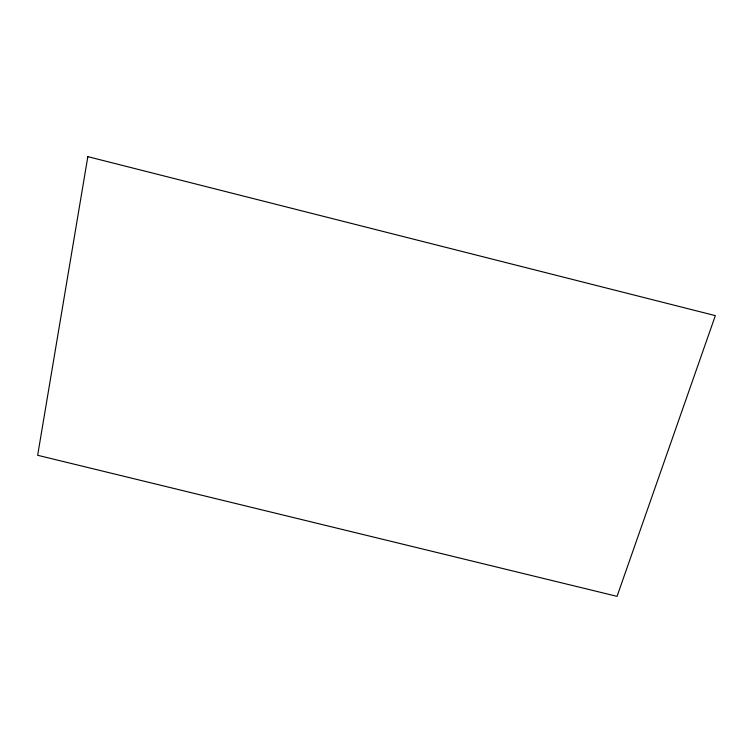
<?xml version="1.0" encoding="UTF-8"?>
<svg xmlns="http://www.w3.org/2000/svg" width="753" height="753" viewBox="0 0 753 753"><rect width="100%" height="100%" fill="white"/><g stroke="black" fill="none" stroke-linecap="round" stroke-linejoin="round"><path stroke-width="1.13" d="M87.837 156.652L37.65 455.283L617.046 596.348L715.35 315.629L87.837 156.652"/></g></svg>
